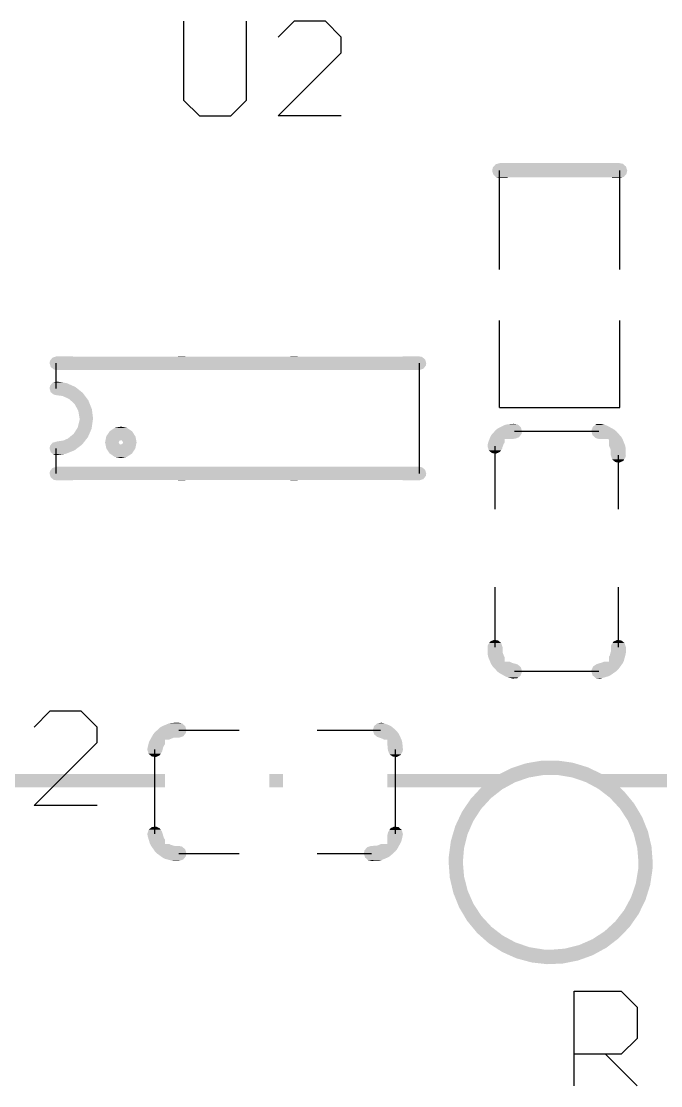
# Model space of a CAD drawing. Extents: x 0 to 3.48, y -0.08 to 2.34.
# Drawn here: x 2.1923 to 2.4054, y 0.883 to 1.2379 of the extents above; entities that cross this region are included whole.
import ezdxf

# ---------------------------------------------------------------- set-up
doc = ezdxf.new("R2010")
doc.units = 0
doc.layers.add('GTO', color=7, linetype='Continuous')

msp = doc.modelspace()

# ---------------------------------------------------------------- linework, layer by layer
at = {"layer": 'GTO'}
for points in [[(2.2464, 1.2379), (2.2464, 1.2116), (2.2517, 1.2064), (2.2622, 1.2064), (2.2674, 1.2116), (2.2674, 1.2379)], [(2.2989, 1.2064), (2.2779, 1.2064), (2.2989, 1.2274), (2.2989, 1.2326), (2.2937, 1.2379), (2.2832, 1.2379), (2.2779, 1.2326)], [(2.3517, 1.1551), (2.3517, 1.1881)], [(2.3917, 1.1551), (2.3917, 1.1881)], [(2.3517, 1.1091), (2.3517, 1.1381)], [(2.3917, 1.1091), (2.3917, 1.1381)], [(2.204, 1.1155), (2.204, 1.1239)], [(2.325, 1.0871), (2.325, 1.1239)], [(2.3517, 1.1091), (2.3917, 1.1091)], [(2.35665, 1.10122), (2.38476, 1.10122)], [(2.204, 1.0871), (2.204, 1.0955)], [(2.35016, 1.0752), (2.35016, 1.09621)], [(2.39124, 1.0752), (2.39124, 1.09321)], [(2.35016, 1.02919), (2.35016, 1.0492)], [(2.39124, 1.02919), (2.39124, 1.0492)], [(2.35665, 1.02119), (2.38476, 1.02119)], [(2.2176, 0.9764), (2.1966, 0.9764), (2.2176, 0.9974), (2.2176, 1.0026), (2.2123, 1.0079), (2.2018, 1.0079), (2.1966, 1.0026)], [(2.24485, 1.00154), (2.26488, 1.00154)], [(2.29093, 1.00154), (2.31196, 1.00154)], [(2.23683, 0.96695), (2.23683, 0.99506)], [(2.31697, 0.96695), (2.31697, 0.99506)], [(2.24485, 0.96046), (2.26488, 0.96046)], [(2.29093, 0.96046), (2.30896, 0.96046)], [(2.3765, 0.883), (2.3765, 0.9145), (2.3922, 0.9145), (2.3975, 0.9092), (2.3975, 0.8987), (2.3922, 0.8935), (2.3765, 0.8935)], [(2.387, 0.8935), (2.3975, 0.883)]]:
    msp.add_lwpolyline(points, dxfattribs=at)
for points in [[(2.3492, 1.1881), (2.34944, 1.18915), (2.3942, 1.1881), (2.39389, 1.18915)], [(2.34944, 1.18915), (2.34969, 1.18944), (2.39389, 1.18915), (2.39381, 1.18944)], [(2.34969, 1.18944), (2.35036, 1.19021), (2.39381, 1.18944), (2.39294, 1.19021)], [(2.35036, 1.19021), (2.3509, 1.19037), (2.39294, 1.19021), (2.39276, 1.19037)], [(2.3509, 1.19037), (2.3517, 1.1906), (2.39276, 1.19037), (2.3917, 1.1906)], [(2.34951, 1.18705), (2.3492, 1.1881), (2.39397, 1.18705), (2.3942, 1.1881)], [(2.34959, 1.18676), (2.34951, 1.18705), (2.39372, 1.18676), (2.39397, 1.18705)], [(2.35047, 1.18599), (2.34959, 1.18676), (2.39305, 1.18599), (2.39372, 1.18676)], [(2.3506, 1.18587), (2.35047, 1.18599), (2.39264, 1.18587), (2.39305, 1.18599)], [(2.35065, 1.18583), (2.35061, 1.18587), (2.35433, 1.18583), (2.35433, 1.18587)], [(2.3517, 1.1856), (2.35065, 1.18583), (2.35433, 1.1856), (2.35433, 1.18583)], [(2.38908, 1.18587), (2.38907, 1.18587), (2.39262, 1.18587), (2.39264, 1.18587)], [(2.38908, 1.1856), (2.38908, 1.18587), (2.3917, 1.1856), (2.39262, 1.18587)], [(2.20191, 1.12472), (2.20226, 1.12517), (2.327, 1.12472), (2.32686, 1.12517)], [(2.20226, 1.12517), (2.20273, 1.12576), (2.32686, 1.12517), (2.32612, 1.12576)], [(2.20273, 1.12576), (2.2035, 1.12599), (2.32612, 1.12576), (2.32582, 1.12599)], [(2.2035, 1.12599), (2.2036, 1.12603), (2.32582, 1.12599), (2.32566, 1.12603)], [(2.2036, 1.12603), (2.2036, 1.12603), (2.24459, 1.12603), (2.20961, 1.12603)], [(2.2036, 1.12603), (2.20362, 1.12603), (2.20961, 1.12603), (2.2096, 1.12603)], [(2.20362, 1.12603), (2.204, 1.12615), (2.2096, 1.12603), (2.2096, 1.12615)], [(2.204, 1.12615), (2.204, 1.12615), (2.2096, 1.12615), (2.204, 1.12615)], [(2.24459, 1.12603), (2.24459, 1.12603), (2.28199, 1.12603), (2.24701, 1.12603)], [(2.24459, 1.12603), (2.2446, 1.12603), (2.24701, 1.12603), (2.247, 1.12603)], [(2.2446, 1.12603), (2.2446, 1.12615), (2.247, 1.12603), (2.247, 1.12615)], [(2.2446, 1.12615), (2.2446, 1.12615), (2.247, 1.12615), (2.2446, 1.12615)], [(2.28199, 1.12603), (2.28199, 1.12603), (2.31939, 1.12603), (2.28441, 1.12603)], [(2.28199, 1.12603), (2.282, 1.12603), (2.28441, 1.12603), (2.2844, 1.12603)], [(2.282, 1.12603), (2.282, 1.12615), (2.2844, 1.12603), (2.2844, 1.12615)], [(2.282, 1.12615), (2.282, 1.12615), (2.2844, 1.12615), (2.282, 1.12615)], [(2.31939, 1.12603), (2.3194, 1.12603), (2.32566, 1.12603), (2.32562, 1.12603)], [(2.3194, 1.12603), (2.3194, 1.12615), (2.32562, 1.12603), (2.325, 1.12615)], [(2.20175, 1.1239), (2.20191, 1.12472), (2.32725, 1.1239), (2.327, 1.12472)], [(2.20201, 1.12308), (2.20175, 1.1239), (2.3271, 1.12308), (2.32725, 1.1239)], [(2.20214, 1.12263), (2.20201, 1.12308), (2.32674, 1.12263), (2.3271, 1.12308)], [(2.20288, 1.12204), (2.20214, 1.12263), (2.32627, 1.12204), (2.32674, 1.12263)], [(2.20318, 1.12181), (2.20288, 1.12204), (2.32551, 1.12181), (2.32627, 1.12204)], [(2.204, 1.12165), (2.20318, 1.12181), (2.325, 1.12165), (2.32551, 1.12181)], [(2.20175, 1.1155), (2.20184, 1.11596), (2.21095, 1.1155), (2.21038, 1.11596)], [(2.20214, 1.11423), (2.20175, 1.1155), (2.21253, 1.11423), (2.21095, 1.1155)], [(2.20184, 1.11596), (2.20191, 1.11632), (2.21038, 1.11596), (2.20957, 1.11632)], [(2.20191, 1.11632), (2.20263, 1.11723), (2.20957, 1.11632), (2.20753, 1.11723)], [(2.20263, 1.11723), (2.20273, 1.11736), (2.20753, 1.11723), (2.20676, 1.11736)], [(2.20273, 1.11736), (2.20398, 1.11774), (2.20676, 1.11736), (2.20445, 1.11774)], [(2.20398, 1.11774), (2.204, 1.11775), (2.20445, 1.11774), (2.204, 1.11775)], [(2.20243, 1.114), (2.20214, 1.11423), (2.21282, 1.114), (2.21253, 1.11423)], [(2.20318, 1.11341), (2.20243, 1.114), (2.21326, 1.11341), (2.21282, 1.114)], [(2.204, 1.11325), (2.20318, 1.11341), (2.21338, 1.11325), (2.21326, 1.11341)], [(2.20618, 1.11294), (2.204, 1.11325), (2.21361, 1.11294), (2.21338, 1.11325)], [(2.20842, 1.11187), (2.20618, 1.11294), (2.21441, 1.11187), (2.21361, 1.11294)], [(2.2088, 1.1115), (2.20842, 1.11187), (2.21468, 1.1115), (2.21441, 1.11187)], [(2.2102, 1.11015), (2.2088, 1.1115), (2.21523, 1.11015), (2.21468, 1.1115)], [(2.21101, 1.1086), (2.2102, 1.11015), (2.21585, 1.1086), (2.21523, 1.11015)], [(2.21135, 1.10795), (2.21101, 1.1086), (2.21594, 1.10795), (2.21585, 1.1086)], [(2.21175, 1.1055), (2.21135, 1.10795), (2.21625, 1.1055), (2.21594, 1.10795)], [(2.21113, 1.10245), (2.21173, 1.10486), (2.21582, 1.10245), (2.21616, 1.10486)], [(2.21173, 1.10486), (2.21175, 1.1055), (2.21616, 1.10486), (2.21625, 1.1055)], [(2.20844, 1.09925), (2.2098, 1.10036), (2.21454, 1.09925), (2.21502, 1.10036)], [(2.2098, 1.10036), (2.21091, 1.10211), (2.21502, 1.10036), (2.21577, 1.10211)], [(2.21091, 1.10211), (2.21113, 1.10245), (2.21577, 1.10211), (2.21582, 1.10245)], [(2.22068, 1.09957), (2.22179, 1.1012), (2.23031, 1.09957), (2.22923, 1.1012)], [(2.22179, 1.1012), (2.22183, 1.10125), (2.22923, 1.1012), (2.22915, 1.10125)], [(2.22183, 1.10125), (2.22349, 1.10234), (2.22915, 1.10125), (2.22754, 1.10234)], [(2.22349, 1.10234), (2.22353, 1.10237), (2.22754, 1.10234), (2.2274, 1.10237)], [(2.22353, 1.10237), (2.22554, 1.10275), (2.2274, 1.10237), (2.22554, 1.10275)], [(2.34909, 1.10015), (2.34929, 1.10037), (2.35884, 1.10015), (2.359, 1.10037)], [(2.34929, 1.10037), (2.35007, 1.10122), (2.359, 1.10037), (2.35915, 1.10122)], [(2.35007, 1.10122), (2.35056, 1.10174), (2.35915, 1.10122), (2.35899, 1.10174)], [(2.35056, 1.10174), (2.35131, 1.10229), (2.35899, 1.10174), (2.35883, 1.10229)], [(2.35131, 1.10229), (2.35186, 1.10256), (2.35883, 1.10229), (2.35876, 1.10256)], [(2.35186, 1.10256), (2.35331, 1.10326), (2.35876, 1.10256), (2.35796, 1.10326)], [(2.35331, 1.10326), (2.35412, 1.10348), (2.35796, 1.10326), (2.3577, 1.10348)], [(2.35412, 1.10348), (2.35417, 1.1035), (2.3577, 1.10348), (2.35762, 1.1035)], [(2.35417, 1.1035), (2.35642, 1.1037), (2.35762, 1.1035), (2.35642, 1.1037)], [(2.38226, 1.10129), (2.38227, 1.10147), (2.39047, 1.10129), (2.39023, 1.10147)], [(2.38226, 1.10122), (2.38226, 1.10129), (2.39054, 1.10122), (2.39047, 1.10129)], [(2.38265, 1.09987), (2.38226, 1.10122), (2.39176, 1.09987), (2.39054, 1.10122)], [(2.38227, 1.10147), (2.3824, 1.1018), (2.39023, 1.10147), (2.38982, 1.1018)], [(2.3824, 1.1018), (2.3828, 1.10277), (2.38982, 1.1018), (2.38805, 1.10277)], [(2.3828, 1.10277), (2.38314, 1.10301), (2.38805, 1.10277), (2.38762, 1.10301)], [(2.38314, 1.10301), (2.38347, 1.10325), (2.38762, 1.10301), (2.387, 1.10325)], [(2.38347, 1.10325), (2.38394, 1.10358), (2.387, 1.10325), (2.38562, 1.10358)], [(2.38394, 1.10358), (2.38534, 1.10365), (2.38562, 1.10358), (2.38534, 1.10365)], [(2.20191, 1.09632), (2.20228, 1.09679), (2.212, 1.09632), (2.21261, 1.09679)], [(2.20228, 1.09679), (2.20273, 1.09736), (2.21261, 1.09679), (2.21306, 1.09736)], [(2.20273, 1.09736), (2.204, 1.09775), (2.21306, 1.09736), (2.21337, 1.09775)], [(2.204, 1.09775), (2.20645, 1.09815), (2.21337, 1.09775), (2.21368, 1.09815)], [(2.20645, 1.09815), (2.20788, 1.09879), (2.21368, 1.09815), (2.21418, 1.09879)], [(2.20788, 1.09879), (2.20844, 1.09925), (2.21418, 1.09879), (2.21454, 1.09925)], [(2.22025, 1.0975), (2.22038, 1.09812), (2.22475, 1.0975), (2.22511, 1.09812)], [(2.22038, 1.09686), (2.22025, 1.0975), (2.22514, 1.09686), (2.22475, 1.0975)], [(2.22038, 1.09814), (2.22066, 1.0995), (2.23063, 1.09814), (2.23036, 1.0995)], [(2.22038, 1.09812), (2.22038, 1.09814), (2.22511, 1.09812), (2.22586, 1.09814)], [(2.2204, 1.09677), (2.22038, 1.09686), (2.2255, 1.09677), (2.22514, 1.09686)], [(2.22065, 1.0955), (2.2204, 1.09677), (2.23034, 1.0955), (2.2306, 1.09677)], [(2.22066, 1.0995), (2.22068, 1.09957), (2.23036, 1.0995), (2.23031, 1.09957)], [(2.2255, 1.09677), (2.22615, 1.09714), (2.2306, 1.09677), (2.23068, 1.09714)], [(2.22625, 1.0975), (2.22586, 1.09814), (2.23075, 1.0975), (2.23063, 1.09814)], [(2.22615, 1.09714), (2.22625, 1.0975), (2.23068, 1.09714), (2.23075, 1.0975)], [(2.34768, 1.09652), (2.34771, 1.09678), (2.35287, 1.09652), (2.35297, 1.09678)], [(2.34771, 1.09678), (2.34779, 1.09712), (2.35297, 1.09678), (2.35309, 1.09712)], [(2.34779, 1.09712), (2.34785, 1.09734), (2.3531, 1.09712), (2.3533, 1.09734)], [(2.34779, 1.09712), (2.34779, 1.09712), (2.35309, 1.09712), (2.3531, 1.09712)], [(2.34785, 1.09734), (2.34786, 1.09737), (2.3533, 1.09734), (2.35333, 1.09737)], [(2.34786, 1.09737), (2.3483, 1.09857), (2.35333, 1.09737), (2.35333, 1.09857)], [(2.3483, 1.09858), (2.34836, 1.09873), (2.35526, 1.09858), (2.35688, 1.09873)], [(2.3483, 1.09857), (2.3483, 1.09858), (2.35333, 1.09857), (2.35333, 1.09858)], [(2.34836, 1.09873), (2.34855, 1.09924), (2.35688, 1.09873), (2.35818, 1.09924)], [(2.34855, 1.09924), (2.34858, 1.09932), (2.35818, 1.09924), (2.35824, 1.09932)], [(2.34858, 1.09932), (2.34909, 1.10015), (2.35824, 1.09932), (2.35884, 1.10015)], [(2.3831, 1.09948), (2.38265, 1.09987), (2.39212, 1.09948), (2.39176, 1.09987)], [(2.3837, 1.09895), (2.3831, 1.09948), (2.39245, 1.09895), (2.39212, 1.09948)], [(2.38417, 1.09878), (2.3837, 1.09895), (2.39255, 1.09878), (2.39245, 1.09895)], [(2.38434, 1.09875), (2.38417, 1.09878), (2.39258, 1.09875), (2.39255, 1.09878)], [(2.38504, 1.09858), (2.38434, 1.09875), (2.39265, 1.09858), (2.39258, 1.09875)], [(2.38807, 1.09857), (2.38504, 1.09858), (2.39265, 1.09857), (2.39265, 1.09858)], [(2.38808, 1.09653), (2.38808, 1.09857), (2.39349, 1.09653), (2.39265, 1.09857)], [(2.20175, 1.0955), (2.20191, 1.09632), (2.21093, 1.0955), (2.212, 1.09632)], [(2.20194, 1.09489), (2.20175, 1.0955), (2.21013, 1.09489), (2.21093, 1.0955)], [(2.20214, 1.09423), (2.20194, 1.09489), (2.20852, 1.09423), (2.21013, 1.09489)], [(2.20288, 1.09365), (2.20214, 1.09423), (2.2071, 1.09365), (2.20852, 1.09423)], [(2.20318, 1.09341), (2.20288, 1.09365), (2.20521, 1.09341), (2.2071, 1.09365)], [(2.204, 1.09325), (2.20318, 1.09341), (2.204, 1.09325), (2.20521, 1.09341)], [(2.22069, 1.09543), (2.22065, 1.0955), (2.23033, 1.09543), (2.23034, 1.0955)], [(2.22178, 1.0938), (2.22069, 1.09543), (2.22921, 1.0938), (2.23033, 1.09543)], [(2.22185, 1.09375), (2.22178, 1.0938), (2.22918, 1.09375), (2.22921, 1.0938)], [(2.22347, 1.09266), (2.22185, 1.09375), (2.22751, 1.09266), (2.22918, 1.09375)], [(2.34766, 1.09621), (2.34768, 1.09652), (2.35276, 1.09621), (2.35287, 1.09652)], [(2.34776, 1.09588), (2.34766, 1.09621), (2.35264, 1.09588), (2.35276, 1.09621)], [(2.34788, 1.09547), (2.34776, 1.09588), (2.35255, 1.09547), (2.35264, 1.09588)], [(2.34805, 1.09487), (2.34788, 1.09547), (2.35215, 1.09487), (2.35255, 1.09547)], [(2.3487, 1.0943), (2.34805, 1.09487), (2.35177, 1.0943), (2.35215, 1.09487)], [(2.34911, 1.09395), (2.3487, 1.0943), (2.35097, 1.09395), (2.35177, 1.0943)], [(2.35049, 1.09374), (2.34911, 1.09395), (2.35049, 1.09374), (2.35097, 1.09395)], [(2.38808, 1.09649), (2.38808, 1.09653), (2.3935, 1.09649), (2.39349, 1.09653)], [(2.38812, 1.09644), (2.38808, 1.09649), (2.39351, 1.09644), (2.3935, 1.09649)], [(2.38844, 1.09565), (2.38812, 1.09644), (2.39367, 1.09565), (2.39351, 1.09644)], [(2.38847, 1.0956), (2.38844, 1.09565), (2.39368, 1.0956), (2.39367, 1.09565)], [(2.38869, 1.09506), (2.38847, 1.0956), (2.39369, 1.09506), (2.39368, 1.0956)], [(2.38869, 1.09505), (2.38869, 1.09506), (2.39369, 1.09505), (2.39369, 1.09506)], [(2.38874, 1.09328), (2.38869, 1.09505), (2.39374, 1.09328), (2.39369, 1.09505)], [(2.38874, 1.09321), (2.38874, 1.09328), (2.39374, 1.09321), (2.39374, 1.09328)], [(2.38875, 1.09314), (2.38874, 1.09321), (2.39373, 1.09314), (2.39374, 1.09321)], [(2.38893, 1.09257), (2.38875, 1.09314), (2.39365, 1.09257), (2.39373, 1.09314)], [(2.2236, 1.09263), (2.22347, 1.09266), (2.22747, 1.09263), (2.22751, 1.09266)], [(2.22547, 1.09225), (2.2236, 1.09263), (2.22547, 1.09225), (2.22747, 1.09263)], [(2.38918, 1.09181), (2.38893, 1.09257), (2.39319, 1.09181), (2.39365, 1.09257)], [(2.38972, 1.09137), (2.38918, 1.09181), (2.39292, 1.09137), (2.39319, 1.09181)], [(2.39027, 1.09093), (2.38972, 1.09137), (2.392, 1.09093), (2.39292, 1.09137)], [(2.39166, 1.09076), (2.39027, 1.09093), (2.39166, 1.09076), (2.392, 1.09093)], [(2.20175, 1.0871), (2.20191, 1.08792), (2.32725, 1.0871), (2.327, 1.08792)], [(2.20201, 1.08628), (2.20175, 1.0871), (2.3271, 1.08628), (2.32725, 1.0871)], [(2.20191, 1.08792), (2.20226, 1.08837), (2.327, 1.08792), (2.32686, 1.08837)], [(2.20214, 1.08583), (2.20201, 1.08628), (2.32674, 1.08583), (2.3271, 1.08628)], [(2.20226, 1.08837), (2.20273, 1.08896), (2.32686, 1.08837), (2.32612, 1.08896)], [(2.20273, 1.08896), (2.2035, 1.08919), (2.32612, 1.08896), (2.32582, 1.08919)], [(2.2035, 1.08919), (2.204, 1.08935), (2.32582, 1.08919), (2.325, 1.08935)], [(2.20288, 1.08524), (2.20214, 1.08583), (2.32627, 1.08524), (2.32674, 1.08583)], [(2.20318, 1.08501), (2.20288, 1.08524), (2.32551, 1.08501), (2.32627, 1.08524)], [(2.20334, 1.08498), (2.20318, 1.08501), (2.32541, 1.08498), (2.32551, 1.08501)], [(2.20338, 1.08497), (2.20334, 1.08498), (2.2096, 1.08497), (2.20961, 1.08498)], [(2.204, 1.08485), (2.20338, 1.08497), (2.2096, 1.08485), (2.2096, 1.08497)], [(2.2446, 1.08497), (2.24459, 1.08498), (2.247, 1.08497), (2.24701, 1.08498)], [(2.2446, 1.08485), (2.2446, 1.08497), (2.247, 1.08485), (2.247, 1.08497)], [(2.282, 1.08497), (2.28199, 1.08498), (2.2844, 1.08497), (2.28441, 1.08498)], [(2.282, 1.08485), (2.282, 1.08497), (2.2844, 1.08485), (2.2844, 1.08497)], [(2.3194, 1.08497), (2.31939, 1.08498), (2.32538, 1.08497), (2.32541, 1.08498)], [(2.3194, 1.08485), (2.3194, 1.08497), (2.325, 1.08485), (2.32538, 1.08497)], [(2.34766, 1.02919), (2.34767, 1.02926), (2.35266, 1.02919), (2.35266, 1.02926)], [(2.34767, 1.02926), (2.34775, 1.02986), (2.35266, 1.02926), (2.35247, 1.02986)], [(2.34775, 1.02986), (2.34821, 1.03059), (2.35247, 1.02986), (2.35223, 1.03059)], [(2.34821, 1.03059), (2.34849, 1.03104), (2.35223, 1.03059), (2.35167, 1.03104)], [(2.34849, 1.03104), (2.3494, 1.03148), (2.35167, 1.03104), (2.35115, 1.03148)], [(2.3494, 1.03148), (2.34976, 1.03165), (2.35115, 1.03148), (2.34976, 1.03165)], [(2.38874, 1.02919), (2.38876, 1.02927), (2.39375, 1.02919), (2.39374, 1.02927)], [(2.38876, 1.02927), (2.38883, 1.02984), (2.39374, 1.02927), (2.39355, 1.02984)], [(2.38883, 1.02984), (2.3893, 1.0306), (2.39355, 1.02984), (2.3933, 1.0306)], [(2.3893, 1.0306), (2.38957, 1.03103), (2.3933, 1.0306), (2.39277, 1.03103)], [(2.38957, 1.03103), (2.39049, 1.03148), (2.39277, 1.03103), (2.39222, 1.03148)], [(2.39049, 1.03148), (2.39083, 1.03164), (2.39222, 1.03148), (2.39083, 1.03164)], [(2.34766, 1.02912), (2.34766, 1.02919), (2.35266, 1.02912), (2.35266, 1.02919)], [(2.34771, 1.02735), (2.34766, 1.02912), (2.35271, 1.02735), (2.35266, 1.02912)], [(2.34773, 1.02681), (2.34771, 1.02735), (2.35294, 1.02681), (2.35271, 1.02735)], [(2.34773, 1.02675), (2.34773, 1.02681), (2.35296, 1.02675), (2.35294, 1.02681)], [(2.3479, 1.02596), (2.34773, 1.02675), (2.35328, 1.02596), (2.35296, 1.02675)], [(2.34791, 1.02591), (2.3479, 1.02596), (2.35333, 1.02591), (2.35328, 1.02596)], [(2.34792, 1.02587), (2.34791, 1.02591), (2.35333, 1.02587), (2.35333, 1.02591)], [(2.34851, 1.02443), (2.34792, 1.02587), (2.35333, 1.02443), (2.35333, 1.02587)], [(2.38808, 1.026), (2.38837, 1.0264), (2.39344, 1.026), (2.39356, 1.0264)], [(2.38808, 1.02464), (2.38808, 1.026), (2.39307, 1.02464), (2.39344, 1.026)], [(2.38837, 1.02641), (2.38852, 1.02694), (2.39356, 1.02641), (2.3937, 1.02694)], [(2.38837, 1.0264), (2.38837, 1.02641), (2.39356, 1.0264), (2.39356, 1.02641)], [(2.38852, 1.02694), (2.3887, 1.0276), (2.3937, 1.02694), (2.39379, 1.0276)], [(2.3887, 1.0276), (2.38872, 1.02768), (2.39379, 1.0276), (2.39379, 1.02768)], [(2.38872, 1.02768), (2.38878, 1.0279), (2.39379, 1.02768), (2.39379, 1.0279)], [(2.38875, 1.02911), (2.38874, 1.02919), (2.39375, 1.02911), (2.39375, 1.02919)], [(2.38878, 1.02791), (2.38875, 1.02911), (2.39379, 1.02791), (2.39375, 1.02911)], [(2.38878, 1.0279), (2.38878, 1.02791), (2.39379, 1.0279), (2.39379, 1.02791)], [(2.34851, 1.02442), (2.34851, 1.02443), (2.35501, 1.02442), (2.35501, 1.02443)], [(2.34871, 1.02394), (2.34851, 1.02442), (2.3559, 1.02394), (2.35501, 1.02442)], [(2.34883, 1.02365), (2.34871, 1.02394), (2.35707, 1.02365), (2.3559, 1.02394)], [(2.34885, 1.02362), (2.34883, 1.02365), (2.35723, 1.02362), (2.35707, 1.02365)], [(2.34895, 1.02345), (2.34885, 1.02362), (2.3577, 1.02345), (2.35723, 1.02362)], [(2.34929, 1.02292), (2.34895, 1.02345), (2.35831, 1.02292), (2.3577, 1.02345)], [(2.34965, 1.02253), (2.34929, 1.02292), (2.35876, 1.02253), (2.35831, 1.02292)], [(2.35087, 1.02119), (2.34965, 1.02253), (2.35915, 1.02119), (2.35876, 1.02253)], [(2.38243, 1.02188), (2.38287, 1.02282), (2.39127, 1.02188), (2.39195, 1.02282)], [(2.38287, 1.02282), (2.38405, 1.02358), (2.39195, 1.02282), (2.3925, 1.02358)], [(2.38405, 1.02358), (2.38495, 1.02385), (2.3925, 1.02358), (2.39269, 1.02385)], [(2.38495, 1.02385), (2.38609, 1.02419), (2.39269, 1.02385), (2.39285, 1.02419)], [(2.3861, 1.02419), (2.38643, 1.02442), (2.39285, 1.02419), (2.39296, 1.02442)], [(2.38643, 1.02442), (2.38643, 1.02443), (2.39296, 1.02442), (2.39296, 1.02443)], [(2.38807, 1.02443), (2.38808, 1.02443), (2.39296, 1.02443), (2.39297, 1.02443)], [(2.38808, 1.02443), (2.38808, 1.02464), (2.39297, 1.02443), (2.39307, 1.02464)], [(2.35094, 1.02111), (2.35087, 1.02119), (2.35914, 1.02111), (2.35915, 1.02119)], [(2.35117, 1.02093), (2.35094, 1.02111), (2.35913, 1.02093), (2.35914, 1.02111)], [(2.35159, 1.0206), (2.35117, 1.02093), (2.359, 1.0206), (2.35913, 1.02093)], [(2.35335, 1.01963), (2.35159, 1.0206), (2.3586, 1.01963), (2.359, 1.0206)], [(2.35379, 1.01939), (2.35335, 1.01963), (2.35827, 1.01939), (2.3586, 1.01963)], [(2.35441, 1.01915), (2.35379, 1.01939), (2.35793, 1.01915), (2.35827, 1.01939)], [(2.35579, 1.01882), (2.35441, 1.01915), (2.35746, 1.01882), (2.35793, 1.01915)], [(2.35606, 1.01875), (2.35579, 1.01882), (2.35606, 1.01875), (2.35746, 1.01882)], [(2.38226, 1.02129), (2.38228, 1.02155), (2.39067, 1.02129), (2.39094, 1.02155)], [(2.38226, 1.02119), (2.38226, 1.02129), (2.39053, 1.02119), (2.39067, 1.02129)], [(2.38264, 1.01986), (2.38226, 1.02119), (2.38863, 1.01986), (2.39053, 1.02119)], [(2.38228, 1.02155), (2.38243, 1.02188), (2.39094, 1.02155), (2.39127, 1.02188)], [(2.38265, 1.01984), (2.38264, 1.01986), (2.38859, 1.01984), (2.38863, 1.01986)], [(2.38303, 1.01951), (2.38265, 1.01984), (2.38791, 1.01951), (2.38859, 1.01984)], [(2.3837, 1.01892), (2.38303, 1.01951), (2.38591, 1.01892), (2.38791, 1.01951)], [(2.38455, 1.01879), (2.3837, 1.01892), (2.38547, 1.01879), (2.38591, 1.01892)], [(2.38509, 1.01871), (2.38455, 1.01879), (2.38509, 1.01871), (2.38547, 1.01879)], [(2.23676, 1.00077), (2.23761, 1.00154), (2.24719, 1.00077), (2.24735, 1.00154)], [(2.23761, 1.00154), (2.23858, 1.00242), (2.24735, 1.00154), (2.24709, 1.00242)], [(2.23858, 1.00242), (2.23931, 1.00288), (2.24709, 1.00242), (2.24696, 1.00288)], [(2.23931, 1.00288), (2.23933, 1.00289), (2.24696, 1.00288), (2.24695, 1.00289)], [(2.23933, 1.00289), (2.24153, 1.00379), (2.24695, 1.00289), (2.24593, 1.00379)], [(2.24153, 1.00379), (2.24163, 1.00381), (2.24593, 1.00379), (2.2459, 1.00381)], [(2.24163, 1.00381), (2.2424, 1.00397), (2.2459, 1.00381), (2.2451, 1.00397)], [(2.2424, 1.00397), (2.24478, 1.00404), (2.2451, 1.00397), (2.24478, 1.00404)], [(2.30946, 1.00154), (2.30977, 1.00261), (2.31706, 1.00154), (2.3159, 1.00261)], [(2.30958, 1.00114), (2.30946, 1.00154), (2.31749, 1.00114), (2.31706, 1.00154)], [(2.3098, 1.0004), (2.30958, 1.00114), (2.31804, 1.0004), (2.31749, 1.00114)], [(2.30977, 1.00261), (2.30985, 1.00287), (2.3159, 1.00261), (2.31548, 1.00287)], [(2.30985, 1.00287), (2.31013, 1.00313), (2.31548, 1.00287), (2.31507, 1.00313)], [(2.31013, 1.00313), (2.31089, 1.0038), (2.31507, 1.00313), (2.31323, 1.0038)], [(2.31089, 1.0038), (2.31123, 1.00386), (2.31323, 1.0038), (2.31309, 1.00386)], [(2.31123, 1.00386), (2.31207, 1.00399), (2.31309, 1.00386), (2.31254, 1.00399)], [(2.31207, 1.00399), (2.31228, 1.00402), (2.31254, 1.00399), (2.31228, 1.00402)], [(2.23472, 0.99697), (2.2348, 0.99729), (2.24023, 0.99697), (2.24023, 0.99729)], [(2.2348, 0.9973), (2.23504, 0.99792), (2.24023, 0.9973), (2.24023, 0.99792)], [(2.2348, 0.99729), (2.2348, 0.9973), (2.24023, 0.99729), (2.24023, 0.9973)], [(2.23504, 0.99792), (2.23529, 0.99837), (2.24023, 0.99792), (2.24023, 0.99837)], [(2.23529, 0.99838), (2.23532, 0.99842), (2.24157, 0.99838), (2.24161, 0.99842)], [(2.23529, 0.99837), (2.23529, 0.99837), (2.24023, 0.99837), (2.24024, 0.99837)], [(2.23529, 0.99837), (2.23529, 0.99838), (2.24156, 0.99837), (2.24157, 0.99838)], [(2.23532, 0.99842), (2.23563, 0.99899), (2.24161, 0.99842), (2.243, 0.99899)], [(2.23563, 0.99899), (2.23566, 0.99904), (2.243, 0.99899), (2.24492, 0.99904)], [(2.23566, 0.99904), (2.2359, 0.99947), (2.24492, 0.99904), (2.24625, 0.99947)], [(2.2359, 0.99947), (2.23625, 1.00012), (2.24625, 0.99947), (2.24678, 1.00012)], [(2.23625, 1.00012), (2.23659, 1.00055), (2.24678, 1.00012), (2.24714, 1.00055)], [(2.23659, 1.00055), (2.23676, 1.00077), (2.24714, 1.00055), (2.24719, 1.00077)], [(2.30985, 1.0002), (2.3098, 1.0004), (2.31814, 1.0002), (2.31804, 1.0004)], [(2.31091, 0.99928), (2.30985, 1.0002), (2.31859, 0.99928), (2.31814, 1.0002)], [(2.31163, 0.99906), (2.31091, 0.99928), (2.31869, 0.99906), (2.31859, 0.99928)], [(2.31287, 0.99861), (2.31163, 0.99906), (2.31891, 0.99861), (2.31869, 0.99906)], [(2.3131, 0.99839), (2.31287, 0.99861), (2.31901, 0.99839), (2.31891, 0.99861)], [(2.31312, 0.99838), (2.3131, 0.99839), (2.31902, 0.99838), (2.31901, 0.99839)], [(2.31312, 0.99837), (2.31312, 0.99838), (2.31902, 0.99837), (2.31902, 0.99838)], [(2.31428, 0.99753), (2.31428, 0.99837), (2.31925, 0.99753), (2.31902, 0.99837)], [(2.31428, 0.9967), (2.31428, 0.99753), (2.31933, 0.9967), (2.31925, 0.99753)], [(2.23433, 0.99505), (2.2344, 0.99564), (2.2394, 0.99505), (2.23955, 0.99564)], [(2.2345, 0.99447), (2.23433, 0.99505), (2.23926, 0.99447), (2.2394, 0.99505)], [(2.2344, 0.99564), (2.23444, 0.9958), (2.23955, 0.99564), (2.23958, 0.9958)], [(2.23444, 0.9958), (2.23472, 0.99697), (2.23958, 0.9958), (2.24023, 0.99697)], [(2.23473, 0.99371), (2.2345, 0.99447), (2.23879, 0.99371), (2.23926, 0.99447)], [(2.31431, 0.99663), (2.31428, 0.9967), (2.31934, 0.99663), (2.31933, 0.9967)], [(2.31432, 0.99662), (2.31431, 0.99663), (2.31934, 0.99662), (2.31934, 0.99663)], [(2.31444, 0.99529), (2.31432, 0.99662), (2.31946, 0.99529), (2.31934, 0.99662)], [(2.31446, 0.99505), (2.31444, 0.99529), (2.31947, 0.99505), (2.31946, 0.99529)], [(2.31448, 0.99482), (2.31446, 0.99505), (2.31945, 0.99482), (2.31947, 0.99505)], [(2.31459, 0.99454), (2.31448, 0.99482), (2.31942, 0.99454), (2.31945, 0.99482)], [(2.315, 0.99352), (2.31459, 0.99454), (2.31887, 0.99352), (2.31942, 0.99454)], [(2.23537, 0.99315), (2.23473, 0.99371), (2.23845, 0.99315), (2.23879, 0.99371)], [(2.23578, 0.99279), (2.23537, 0.99315), (2.23764, 0.99279), (2.23845, 0.99315)], [(2.23717, 0.99258), (2.23578, 0.99279), (2.23717, 0.99258), (2.23764, 0.99279)], [(2.3153, 0.99331), (2.315, 0.99352), (2.31875, 0.99331), (2.31887, 0.99352)], [(2.31613, 0.99271), (2.3153, 0.99331), (2.31768, 0.99271), (2.31875, 0.99331)], [(2.31753, 0.99263), (2.31613, 0.99271), (2.31753, 0.99263), (2.31768, 0.99271)], [(2.3566, 0.9892), (2.36049, 0.99049), (2.38099, 0.9892), (2.37671, 0.99049)], [(2.36049, 0.99049), (2.36176, 0.99071), (2.37671, 0.99049), (2.376, 0.99071)], [(2.36176, 0.99071), (2.36563, 0.99136), (2.376, 0.99071), (2.37135, 0.99136)], [(2.36563, 0.99136), (2.37084, 0.99143), (2.37135, 0.99136), (2.37084, 0.99143)], [(1.90923, 0.98245), (1.90923, 0.98695), (2.24023, 0.98245), (2.24023, 0.98695)], [(1.90923, 0.98695), (1.90923, 0.98695), (2.24023, 0.98695), (1.90923, 0.98695)], [(2.27498, 0.98245), (2.27498, 0.98695), (2.27953, 0.98245), (2.27953, 0.98695)], [(2.27498, 0.98695), (2.27498, 0.98695), (2.27953, 0.98695), (2.27498, 0.98695)], [(2.31428, 0.98659), (2.31428, 0.98695), (2.51407, 0.98659), (2.51407, 0.98695)], [(2.31428, 0.98695), (2.31428, 0.98695), (2.51407, 0.98695), (2.50228, 0.98695)], [(2.35171, 0.98695), (2.35554, 0.98885), (2.38569, 0.98695), (2.38172, 0.98885)], [(2.35171, 0.98695), (2.35171, 0.98695), (2.3857, 0.98695), (2.38569, 0.98695)], [(2.35554, 0.98885), (2.3566, 0.9892), (2.38172, 0.98885), (2.38099, 0.9892)], [(2.31428, 0.98657), (2.31428, 0.98659), (2.3662, 0.98657), (2.37103, 0.98659)], [(2.31428, 0.98576), (2.31428, 0.98657), (2.36143, 0.98576), (2.3662, 0.98657)], [(2.31428, 0.98418), (2.31428, 0.98576), (2.35686, 0.98418), (2.36143, 0.98576)], [(2.31428, 0.98245), (2.31428, 0.98418), (2.35369, 0.98245), (2.35686, 0.98418)], [(2.3758, 0.98581), (2.37103, 0.98659), (2.51406, 0.98581), (2.51407, 0.98659)], [(2.37906, 0.9847), (2.3758, 0.98581), (2.51405, 0.9847), (2.51406, 0.98581)], [(2.38037, 0.98425), (2.37906, 0.9847), (2.51406, 0.98425), (2.51405, 0.9847)], [(2.38373, 0.98245), (2.38037, 0.98425), (2.51407, 0.98245), (2.51406, 0.98425)], [(2.3423, 0.97888), (2.34506, 0.98187), (2.34882, 0.97888), (2.35262, 0.98187)], [(2.34506, 0.98187), (2.34559, 0.98244), (2.35262, 0.98187), (2.35367, 0.98244)], [(2.34559, 0.98244), (2.34558, 0.98245), (2.35368, 0.98244), (2.35369, 0.98245)], [(2.34559, 0.98244), (2.34559, 0.98244), (2.35367, 0.98244), (2.35368, 0.98244)], [(2.38374, 0.98244), (2.38373, 0.98245), (2.39181, 0.98244), (2.39182, 0.98245)], [(2.38463, 0.98196), (2.38375, 0.98244), (2.3923, 0.98196), (2.39181, 0.98244)], [(2.38575, 0.9811), (2.38463, 0.98196), (2.39318, 0.9811), (2.3923, 0.98196)], [(2.38845, 0.97901), (2.38575, 0.9811), (2.39491, 0.97901), (2.39318, 0.9811)], [(2.33983, 0.97532), (2.34205, 0.97861), (2.34556, 0.97532), (2.34857, 0.97861)], [(2.34205, 0.97861), (2.3423, 0.97888), (2.34857, 0.97861), (2.34882, 0.97888)], [(2.39023, 0.97708), (2.38845, 0.97901), (2.3965, 0.97708), (2.39491, 0.97901)], [(2.39174, 0.97546), (2.39023, 0.97708), (2.39746, 0.97546), (2.3965, 0.97708)], [(2.33771, 0.97126), (2.33914, 0.97429), (2.34293, 0.97126), (2.34489, 0.97429)], [(2.33914, 0.97429), (2.33983, 0.97532), (2.34489, 0.97429), (2.34556, 0.97532)], [(2.39361, 0.9726), (2.39174, 0.97546), (2.39916, 0.9726), (2.39746, 0.97546)], [(2.39439, 0.97142), (2.39361, 0.9726), (2.39964, 0.97142), (2.39916, 0.9726)], [(2.23535, 0.96883), (2.23581, 0.96922), (2.23847, 0.96883), (2.23762, 0.96922)], [(2.23581, 0.96922), (2.2372, 0.96942), (2.23762, 0.96922), (2.2372, 0.96942)], [(2.31536, 0.96885), (2.31616, 0.96921), (2.31843, 0.96885), (2.31802, 0.96921)], [(2.31616, 0.96921), (2.31664, 0.96942), (2.31802, 0.96921), (2.31664, 0.96942)], [(2.33611, 0.96683), (2.33692, 0.96957), (2.341, 0.96683), (2.34219, 0.96957)], [(2.33692, 0.96957), (2.33771, 0.97126), (2.34219, 0.96957), (2.34293, 0.97126)], [(2.396, 0.96777), (2.39439, 0.97142), (2.40111, 0.96777), (2.39964, 0.97142)], [(2.23433, 0.96695), (2.23455, 0.96766), (2.23944, 0.96695), (2.23923, 0.96766)], [(2.23444, 0.96623), (2.23433, 0.96695), (2.23965, 0.96623), (2.23944, 0.96695)], [(2.23462, 0.96561), (2.23444, 0.96623), (2.23984, 0.96561), (2.23965, 0.96623)], [(2.23455, 0.96766), (2.23475, 0.96832), (2.23923, 0.96766), (2.2388, 0.96832)], [(2.23479, 0.96505), (2.23462, 0.96561), (2.24023, 0.96505), (2.23984, 0.96561)], [(2.23475, 0.96832), (2.23535, 0.96883), (2.2388, 0.96832), (2.23847, 0.96883)], [(2.31428, 0.96644), (2.3144, 0.96695), (2.31941, 0.96644), (2.31947, 0.96695)], [(2.31428, 0.96636), (2.31428, 0.96644), (2.3194, 0.96636), (2.31941, 0.96644)], [(2.31428, 0.9647), (2.31428, 0.96636), (2.319, 0.9647), (2.3194, 0.96636)], [(2.3144, 0.96695), (2.31454, 0.96753), (2.31947, 0.96695), (2.3193, 0.96753)], [(2.31454, 0.96753), (2.31501, 0.96829), (2.3193, 0.96753), (2.31908, 0.96829)], [(2.31501, 0.96829), (2.31536, 0.96885), (2.31908, 0.96829), (2.31843, 0.96885)], [(2.33545, 0.96457), (2.33611, 0.96683), (2.34044, 0.96457), (2.341, 0.96683)], [(2.39634, 0.967), (2.396, 0.96777), (2.40129, 0.967), (2.40111, 0.96777)], [(2.39744, 0.9627), (2.39634, 0.967), (2.4023, 0.9627), (2.40129, 0.967)], [(2.23516, 0.9638), (2.23479, 0.96505), (2.24023, 0.9638), (2.24023, 0.96505)], [(2.23524, 0.96363), (2.23516, 0.9638), (2.24023, 0.96363), (2.24023, 0.9638)], [(2.23524, 0.96362), (2.23524, 0.96363), (2.24166, 0.96362), (2.24165, 0.96363)], [(2.23538, 0.96334), (2.23524, 0.96362), (2.24206, 0.96334), (2.24166, 0.96362)], [(2.23538, 0.96333), (2.23538, 0.96334), (2.24206, 0.96333), (2.24206, 0.96334)], [(2.23551, 0.96307), (2.23538, 0.96333), (2.243, 0.96307), (2.24206, 0.96333)], [(2.23562, 0.96292), (2.23551, 0.96307), (2.24356, 0.96292), (2.243, 0.96307)], [(2.23575, 0.96272), (2.23562, 0.96292), (2.2459, 0.96272), (2.24495, 0.96292)], [(2.2364, 0.9618), (2.23575, 0.96272), (2.24695, 0.9618), (2.2459, 0.96272)], [(2.23694, 0.96103), (2.2364, 0.9618), (2.24718, 0.96103), (2.24695, 0.9618)], [(2.24356, 0.96292), (2.24477, 0.96296), (2.24495, 0.96292), (2.24477, 0.96296)], [(2.30666, 0.96145), (2.30702, 0.96188), (2.31721, 0.96145), (2.31755, 0.96188)], [(2.30702, 0.96188), (2.30755, 0.96253), (2.31755, 0.96188), (2.31791, 0.96253)], [(2.30755, 0.96253), (2.30889, 0.96296), (2.31791, 0.96253), (2.31814, 0.96296)], [(2.30889, 0.96296), (2.3108, 0.96301), (2.31814, 0.96296), (2.31817, 0.96301)], [(2.3108, 0.96301), (2.31219, 0.96358), (2.31818, 0.96301), (2.31849, 0.96358)], [(2.3108, 0.96301), (2.3108, 0.96301), (2.31817, 0.96301), (2.31818, 0.96301)], [(2.31219, 0.96358), (2.31224, 0.96362), (2.31849, 0.96358), (2.31851, 0.96362)], [(2.31224, 0.96362), (2.31224, 0.96363), (2.31851, 0.96362), (2.31851, 0.96363)], [(2.31427, 0.96363), (2.31428, 0.96363), (2.31851, 0.96363), (2.31852, 0.96363)], [(2.31428, 0.96409), (2.31428, 0.9647), (2.31876, 0.96409), (2.319, 0.9647)], [(2.31428, 0.96363), (2.31428, 0.96409), (2.31852, 0.96363), (2.31876, 0.96409)], [(2.33476, 0.95941), (2.33512, 0.96214), (2.33961, 0.95941), (2.33983, 0.96214)], [(2.33512, 0.96214), (2.33545, 0.96457), (2.33983, 0.96214), (2.34044, 0.96457)], [(2.39754, 0.96232), (2.39744, 0.9627), (2.40233, 0.96232), (2.4023, 0.9627)], [(2.39795, 0.9575), (2.39754, 0.96232), (2.4027, 0.9575), (2.40233, 0.96232)], [(2.2375, 0.96046), (2.23694, 0.96103), (2.24735, 0.96046), (2.24718, 0.96103)], [(2.23753, 0.96043), (2.2375, 0.96046), (2.24734, 0.96043), (2.24735, 0.96046)], [(2.23886, 0.95948), (2.23753, 0.96043), (2.24715, 0.95948), (2.24734, 0.96043)], [(2.2395, 0.95901), (2.23886, 0.95948), (2.24677, 0.95901), (2.24715, 0.95948)], [(2.2403, 0.95863), (2.2395, 0.95901), (2.24645, 0.95863), (2.24677, 0.95901)], [(2.24117, 0.95839), (2.2403, 0.95863), (2.24626, 0.95839), (2.24645, 0.95863)], [(2.2426, 0.958), (2.24117, 0.95839), (2.24505, 0.958), (2.24626, 0.95839)], [(2.30646, 0.96046), (2.30662, 0.96123), (2.31619, 0.96046), (2.31704, 0.96123)], [(2.30671, 0.95958), (2.30646, 0.96046), (2.31523, 0.95958), (2.31619, 0.96046)], [(2.30662, 0.96123), (2.30666, 0.96145), (2.31704, 0.96123), (2.31721, 0.96145)], [(2.30685, 0.95912), (2.30671, 0.95958), (2.3145, 0.95912), (2.31523, 0.95958)], [(2.30685, 0.95911), (2.30685, 0.95912), (2.31448, 0.95911), (2.3145, 0.95912)], [(2.30788, 0.95821), (2.30685, 0.95911), (2.31228, 0.95821), (2.31448, 0.95911)], [(2.3347, 0.9575), (2.33476, 0.95941), (2.33945, 0.9575), (2.33961, 0.95941)], [(2.24292, 0.95796), (2.2426, 0.958), (2.24493, 0.95796), (2.24505, 0.958)], [(2.24334, 0.95791), (2.24292, 0.95796), (2.24334, 0.95791), (2.24493, 0.95796)], [(2.3079, 0.95819), (2.30788, 0.95821), (2.31218, 0.95819), (2.31228, 0.95821)], [(2.3087, 0.95803), (2.3079, 0.95819), (2.3114, 0.95803), (2.31218, 0.95819)], [(2.30903, 0.95796), (2.3087, 0.95803), (2.30903, 0.95796), (2.3114, 0.95803)], [(2.33507, 0.95268), (2.3347, 0.9575), (2.33986, 0.95268), (2.33945, 0.9575)], [(2.39706, 0.95041), (2.39783, 0.95502), (2.40192, 0.95041), (2.40261, 0.95502)], [(2.39783, 0.95502), (2.39785, 0.95517), (2.40261, 0.95502), (2.40262, 0.95517)], [(2.39785, 0.95517), (2.39795, 0.9575), (2.40262, 0.95517), (2.4027, 0.9575)], [(2.3351, 0.9523), (2.33507, 0.95268), (2.33996, 0.9523), (2.33986, 0.95268)], [(2.33611, 0.948), (2.3351, 0.9523), (2.34106, 0.948), (2.33996, 0.9523)], [(2.33629, 0.94723), (2.33611, 0.948), (2.3414, 0.94723), (2.34106, 0.948)], [(2.39549, 0.94583), (2.39688, 0.94987), (2.40057, 0.94583), (2.40183, 0.94987)], [(2.39688, 0.94987), (2.39706, 0.95041), (2.40183, 0.94987), (2.40192, 0.95041)], [(2.33776, 0.94358), (2.33629, 0.94723), (2.34301, 0.94358), (2.3414, 0.94723)], [(2.3932, 0.94158), (2.39499, 0.94489), (2.39865, 0.94158), (2.40028, 0.94489)], [(2.39499, 0.94489), (2.39549, 0.94583), (2.40028, 0.94489), (2.40057, 0.94583)], [(2.33824, 0.9424), (2.33776, 0.94358), (2.34379, 0.9424), (2.34301, 0.94358)], [(2.33994, 0.93954), (2.33824, 0.9424), (2.34567, 0.93954), (2.34379, 0.9424)], [(2.39214, 0.94022), (2.3932, 0.94158), (2.39798, 0.94022), (2.39865, 0.94158)], [(2.34091, 0.93792), (2.33994, 0.93954), (2.34717, 0.93792), (2.34567, 0.93954)], [(2.3425, 0.93599), (2.34091, 0.93792), (2.34895, 0.93599), (2.34717, 0.93792)], [(2.38825, 0.93594), (2.39023, 0.93777), (2.395, 0.93594), (2.39627, 0.93777)], [(2.39023, 0.93777), (2.39214, 0.94022), (2.39627, 0.93777), (2.39798, 0.94022)], [(2.34423, 0.9339), (2.3425, 0.93599), (2.35165, 0.9339), (2.34895, 0.93599)], [(2.3452, 0.93304), (2.34423, 0.9339), (2.35277, 0.93304), (2.35165, 0.9339)], [(2.38314, 0.93218), (2.38667, 0.93449), (2.39139, 0.93218), (2.3936, 0.93449)], [(2.38667, 0.93449), (2.38825, 0.93594), (2.3936, 0.93449), (2.395, 0.93594)], [(2.34777, 0.93075), (2.3452, 0.93304), (2.35703, 0.93075), (2.35277, 0.93304)], [(2.34812, 0.93044), (2.34777, 0.93075), (2.35794, 0.93044), (2.35703, 0.93075)], [(2.35005, 0.92919), (2.34812, 0.93044), (2.36161, 0.92919), (2.35794, 0.93044)], [(2.37467, 0.92901), (2.3782, 0.9299), (2.38726, 0.92901), (2.38842, 0.9299)], [(2.3782, 0.9299), (2.38263, 0.93185), (2.38842, 0.9299), (2.39096, 0.93185)], [(2.38263, 0.93185), (2.38314, 0.93218), (2.39096, 0.93185), (2.39139, 0.93218)], [(2.35126, 0.92841), (2.35005, 0.92919), (2.36638, 0.92841), (2.36161, 0.92919)], [(2.3514, 0.92832), (2.35126, 0.92841), (2.3687, 0.92832), (2.36638, 0.92841)], [(2.3525, 0.92761), (2.3514, 0.92832), (2.3847, 0.92761), (2.38599, 0.92832)], [(2.35496, 0.92651), (2.3525, 0.92761), (2.38268, 0.92651), (2.3847, 0.92761)], [(2.35726, 0.92548), (2.35496, 0.92651), (2.37985, 0.92548), (2.38268, 0.92651)], [(2.3687, 0.92832), (2.37352, 0.92872), (2.38599, 0.92832), (2.38672, 0.92872)], [(2.37352, 0.92872), (2.37467, 0.92901), (2.38672, 0.92872), (2.38726, 0.92901)], [(2.36, 0.92474), (2.35726, 0.92548), (2.37778, 0.92474), (2.37985, 0.92548)], [(2.36228, 0.92411), (2.36, 0.92474), (2.3746, 0.92411), (2.37778, 0.92474)], [(2.36562, 0.92373), (2.36228, 0.92411), (2.37267, 0.92373), (2.3746, 0.92411)], [(2.36746, 0.92352), (2.36562, 0.92373), (2.36746, 0.92352), (2.37267, 0.92373)]]:
    msp.add_solid(points, dxfattribs=at)

doc.saveas('drawing.dxf')
